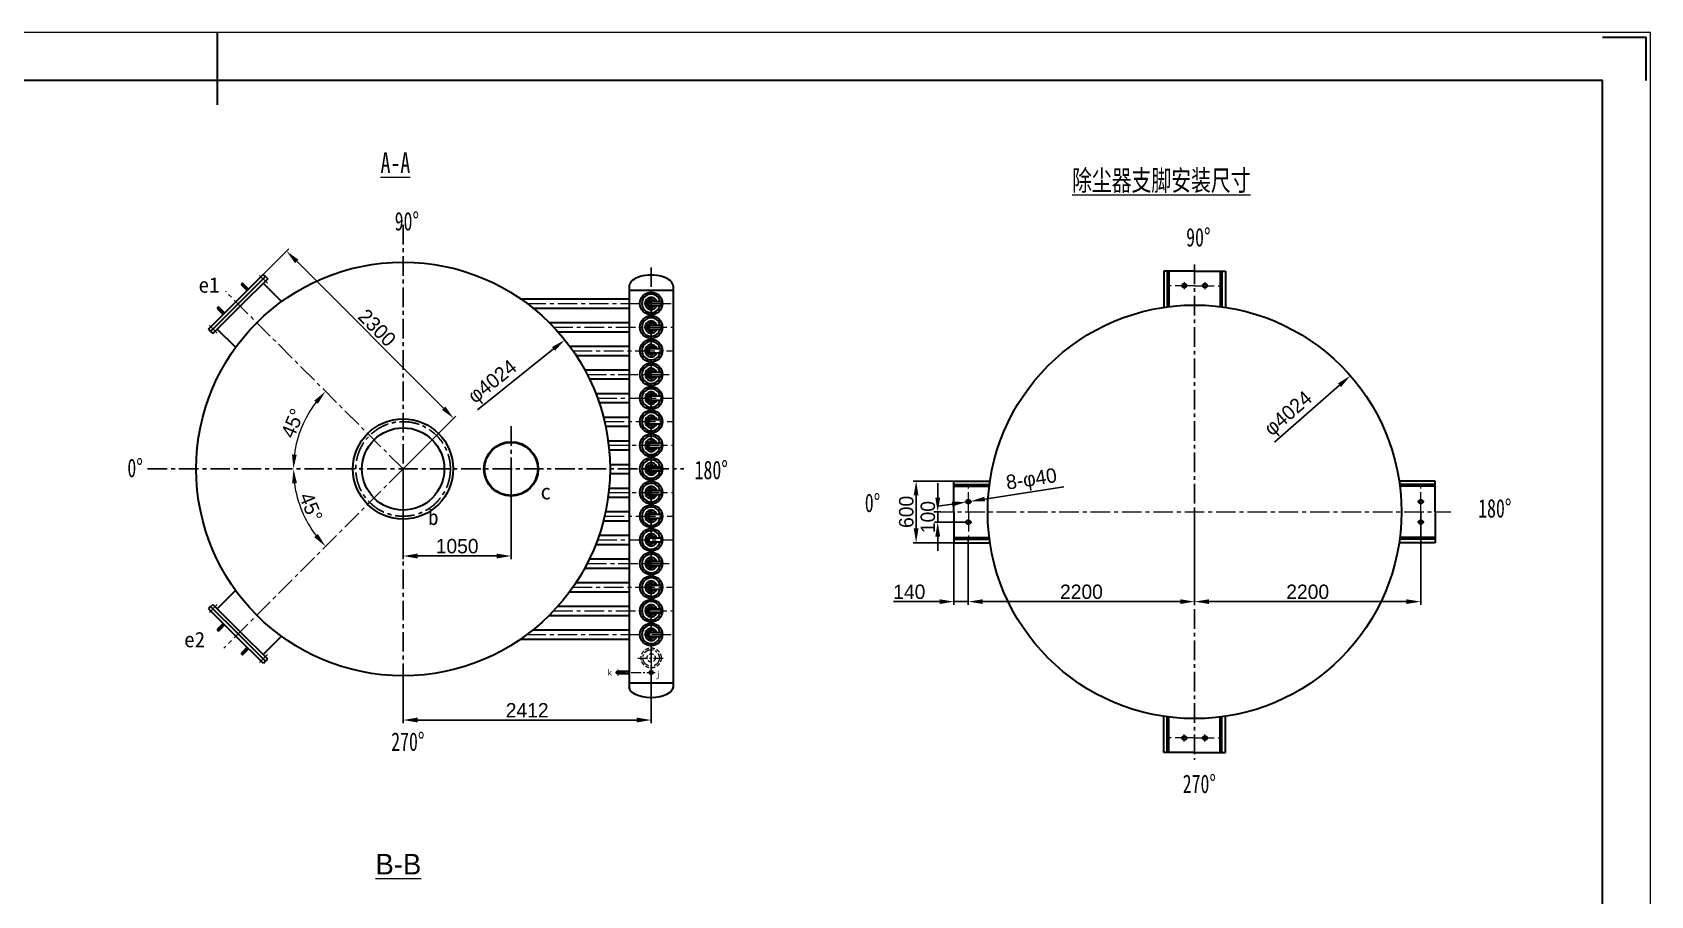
# Model space of a CAD drawing. Header units: millimetres. Extents: x 48549 to 244689, y 99496 to 172785.
# Drawn here: x 228952 to 244689, y 164387 to 172785 of the extents above; entities that cross this region are included whole.
import ezdxf

# ---------------------------------------------------------------- set-up
doc = ezdxf.new("R2010")
doc.units = ezdxf.units.MM
doc.header["$LTSCALE"] = 3
for name, pattern in [('CENTER', [50.8, 31.75, -6.35, 6.35, -6.35]), ('CENTERX2', [101.6, 63.5, -12.7, 12.7, -12.7]), ('DASHED', [19.05, 12.7, -6.35])]:
    doc.linetypes.add(name, pattern=pattern)
for name, color, linetype, lineweight in [('1', 1, 'CENTER', 13), ('center', 1, 'CENTER', 9), ('Layer2', 6, 'Continuous', 9), ('Layer3', 6, 'Continuous', 18), ('Layer4', 4, 'DASHED', 5), ('图层1', 7, 'Continuous', 30), ('图层2', 1, 'CENTERX2', 15), ('图层3', 6, 'Continuous', 9), ('图框_内框线', 5, 'Continuous', 30), ('图框_外框线', 7, 'Continuous', 9), ('图框_角线', 5, 'Continuous', 35)]:
    doc.layers.add(name, color=color, linetype=linetype, lineweight=lineweight)
doc.layers.add('Layer1', color=1, linetype='CENTERX2')
doc.styles.get("Standard").update_dxf_attribs({"font": 'isocp.shx', "width": 0.707, "bigfont": 'hztxt.shx'})
doc.styles.add('仿宋体', font='ttxt1.shx', dxfattribs={"bigfont": 'hzfs.shx'})
doc.dimstyles.new('ISO-25', dxfattribs={"dimtxt": 150, "dimasz": 150, "dimexe": 50, "dimexo": 0, "dimgap": 50, "dimtad": 1, "dimdec": 1, "dimdsep": 46, "dimtxsty": '仿宋体', "dimcen": 2.5, "dimazin": 0, "dimtfac": 1, "dimtdec": 1, "dimtmove": 0, "dimatfit": 3, "dimfxl": 1, "dimarcsym": 0})

# ---------------------------------------------------------------- blocks, each defined once
blk = doc.blocks.new('*D215')
at = {"layer": 'Defpoints', "color": 0, "ltscale": 3}
for p in [(237718, 168120), (237756, 168020), (238021, 168020)]:
    blk.add_point(p, dxfattribs=at)
at = {"layer": '图层3', "color": 0, "lineweight": -2, "ltscale": 3}
for p, q in [((237756, 168260), (237756, 168400)), ((237718, 168120), (237786, 168120)), ((237756, 168120), (237756, 168020)), ((238021, 168020), (237726, 168020)), ((237756, 167880), (237756, 167740))]:
    blk.add_line(p, q, dxfattribs=at)
at = {"layer": '图层3', "color": 0, "ltscale": 3}
for points in [[(237733, 168260), (237780, 168260), (237756, 168120)], [(237733, 167880), (237780, 167880), (237756, 168020)]]:
    blk.add_solid(points, dxfattribs=at)
at = {"layer": '图层3', "color": 0, "ltscale": 3, "insert": (237661, 168070), "char_height": 140, "attachment_point": 5, "rotation": 90, "style": '仿宋体'}
blk.add_mtext('100', dxfattribs=at)
blk = doc.blocks.new('*D156')
at = {"layer": 'Defpoints', "color": 0, "ltscale": 3}
for p in [(240254, 168120), (242454, 168120), (242454, 167247)]:
    blk.add_point(p, dxfattribs=at)
at = {"layer": '图层3', "color": 0, "lineweight": -2, "ltscale": 3}
for p, q in [((240254, 168120), (240254, 167217)), ((242454, 168120), (242454, 167217)), ((240394, 167247), (242314, 167247))]:
    blk.add_line(p, q, dxfattribs=at)
at = {"layer": '图层3', "color": 0, "ltscale": 3}
for points in [[(240394, 167270), (240394, 167224), (240254, 167247)], [(242314, 167270), (242314, 167224), (242454, 167247)]]:
    blk.add_solid(points, dxfattribs=at)
at = {"layer": '图层3', "color": 0, "ltscale": 3, "insert": (241354, 167342), "char_height": 140, "attachment_point": 5, "style": '仿宋体'}
blk.add_mtext('2200', dxfattribs=at)
blk = doc.blocks.new('*D216')
at = {"layer": 'Defpoints', "color": 0, "ltscale": 3}
for p in [(231424, 170657), (230931, 170164), (232558, 168538)]:
    blk.add_point(p, dxfattribs=at)
at = {"layer": '图层3', "color": 0, "lineweight": -2, "ltscale": 3}
for p, q in [((230931, 170164), (231445, 170678)), ((232951, 169129), (231523, 170558)), ((232558, 168538), (233071, 169052))]:
    blk.add_line(p, q, dxfattribs=at)
at = {"layer": '图层3', "color": 0, "ltscale": 3}
for points in [[(231539, 170574), (231506, 170541), (231424, 170657)], [(232968, 169146), (232935, 169113), (233050, 169030)]]:
    blk.add_solid(points, dxfattribs=at)
at = {"layer": '图层3', "color": 0, "ltscale": 3, "insert": (232304, 169911), "char_height": 140, "attachment_point": 5, "rotation": 315, "style": '仿宋体'}
blk.add_mtext('2300', dxfattribs=at)
blk = doc.blocks.new('*D217')
at = {"layer": 'Defpoints', "color": 0, "ltscale": 3}
for p in [(230833, 170263), (231634, 169071), (230073, 168538), (232558, 168538), (235288, 168538)]:
    blk.add_point(p, dxfattribs=at)
at = {"layer": '图层3', "color": 0, "ltscale": 3}
blk.add_arc((232558, 168538), 1067, 142.524, 172.476, dxfattribs=at)
for points in [[(231693, 169202), (231729, 169172), (231803, 169292)], [(231523, 168676), (231477, 168679), (231491, 168538)]]:
    blk.add_solid(points, dxfattribs=at)
at = {"layer": '图层3', "color": 0, "ltscale": 3, "insert": (231484, 168983), "char_height": 140, "attachment_point": 5, "rotation": 67.5, "style": '仿宋体'}
blk.add_mtext('45°', dxfattribs=at)
blk = doc.blocks.new('*D218')
at = {"layer": 'Defpoints', "color": 0, "ltscale": 3}
for p in [(230073, 168538), (232558, 168538), (235288, 168538), (231528, 168262), (230813, 166793)]:
    blk.add_point(p, dxfattribs=at)
at = {"layer": '图层3', "color": 0, "ltscale": 3}
blk.add_arc((232558, 168538), 1066, 187.533, 217.467, dxfattribs=at)
for points in [[(231478, 168397), (231525, 168400), (231492, 168538)], [(231729, 167905), (231694, 167874), (231804, 167784)]]:
    blk.add_solid(points, dxfattribs=at)
at = {"layer": '图层3', "color": 0, "ltscale": 3, "insert": (231661, 168167), "char_height": 140, "attachment_point": 5, "rotation": 292.5, "style": '仿宋体'}
blk.add_mtext('45°', dxfattribs=at)
blk = doc.blocks.new('*D157')
at = {"layer": 'Defpoints', "color": 0, "ltscale": 3}
for p in [(232558, 166524), (234970, 166457), (234970, 166095)]:
    blk.add_point(p, dxfattribs=at)
at = {"layer": '图层3', "color": 0, "lineweight": -2, "ltscale": 3}
for p, q in [((232558, 166524), (232558, 166065)), ((234970, 166457), (234970, 166065)), ((232698, 166095), (234830, 166095))]:
    blk.add_line(p, q, dxfattribs=at)
at = {"layer": '图层3', "color": 0, "ltscale": 3}
for points in [[(232698, 166119), (232698, 166072), (232558, 166095)], [(234830, 166119), (234830, 166072), (234970, 166095)]]:
    blk.add_solid(points, dxfattribs=at)
at = {"layer": '图层3', "color": 0, "ltscale": 3, "insert": (233764, 166190), "char_height": 140, "attachment_point": 5, "style": '仿宋体'}
blk.add_mtext('2412', dxfattribs=at)
blk = doc.blocks.new('*D219')
at = {"layer": 'Defpoints', "color": 0, "ltscale": 3}
for p in [(232558, 168528), (233608, 168538), (233608, 167691)]:
    blk.add_point(p, dxfattribs=at)
at = {"layer": '图层3', "color": 0, "lineweight": -2, "ltscale": 3}
for p, q in [((232558, 168528), (232558, 167661)), ((233608, 168538), (233608, 167661)), ((232698, 167691), (233468, 167691))]:
    blk.add_line(p, q, dxfattribs=at)
at = {"layer": '图层3', "color": 0, "ltscale": 3}
for points in [[(232698, 167714), (232698, 167667), (232558, 167691)], [(233468, 167714), (233468, 167667), (233608, 167691)]]:
    blk.add_solid(points, dxfattribs=at)
at = {"layer": '图层3', "color": 0, "ltscale": 3, "insert": (233083, 167786), "char_height": 140, "attachment_point": 5, "style": '仿宋体'}
blk.add_mtext('1050', dxfattribs=at)
blk = doc.blocks.new('*D158')
at = {"layer": 'Defpoints', "color": 0, "ltscale": 3}
for p in [(238035, 168217), (238074, 168223)]:
    blk.add_point(p, dxfattribs=at)
at = {"layer": '图层3', "color": 0, "lineweight": -2, "ltscale": 3}
for p, q in [((238984, 168363), (238213, 168245)), ((237896, 168196), (237758, 168175)), ((238035, 168217), (238074, 168223))]:
    blk.add_line(p, q, dxfattribs=at)
at = {"layer": '图层3', "color": 0, "ltscale": 3}
for points in [[(238209, 168268), (238216, 168222), (238074, 168223)], [(237893, 168219), (237900, 168173), (238035, 168217)]]:
    blk.add_solid(points, dxfattribs=at)
at = {"layer": '图层3', "color": 0, "ltscale": 3, "insert": (238670, 168422), "char_height": 140, "attachment_point": 5, "rotation": 8.7528, "style": '仿宋体'}
blk.add_mtext('8-φ40', dxfattribs=at)
blk = doc.blocks.new('*D171')
at = {"layer": 'Defpoints', "color": 0, "ltscale": 3}
for p in [(241769, 169445), (238739, 166796)]:
    blk.add_point(p, dxfattribs=at)
at = {"layer": '图层3', "color": 0, "lineweight": -2, "ltscale": 3}
blk.add_line((241030, 168799), (241664, 169352), dxfattribs=at)
at = {"layer": '图层3', "color": 0, "ltscale": 3}
blk.add_solid([(241648, 169370), (241679, 169335), (241769, 169445)], dxfattribs=at)
at = {"layer": '图层3', "color": 0, "ltscale": 3, "insert": (241175, 169066), "char_height": 140, "attachment_point": 5, "rotation": 41.1553, "style": '仿宋体'}
blk.add_mtext('φ4024', dxfattribs=at)
blk = doc.blocks.new('*D172')
at = {"layer": 'Defpoints', "color": 0, "ltscale": 3}
for p in [(238054, 167820), (240254, 167820), (240254, 167247)]:
    blk.add_point(p, dxfattribs=at)
at = {"layer": '图层3', "color": 0, "lineweight": -2, "ltscale": 3}
for p, q in [((238054, 167820), (238054, 167217)), ((240254, 167820), (240254, 167217)), ((238194, 167247), (240114, 167247))]:
    blk.add_line(p, q, dxfattribs=at)
at = {"layer": '图层3', "color": 0, "ltscale": 3}
for points in [[(238194, 167270), (238194, 167224), (238054, 167247)], [(240114, 167270), (240114, 167224), (240254, 167247)]]:
    blk.add_solid(points, dxfattribs=at)
at = {"layer": '图层3', "color": 0, "ltscale": 3, "insert": (239154, 167342), "char_height": 140, "attachment_point": 5, "style": '仿宋体'}
blk.add_mtext('2200', dxfattribs=at)
blk = doc.blocks.new('*D173')
at = {"layer": 'Defpoints', "color": 0, "ltscale": 3}
for p in [(237914, 167870), (238054, 167854), (237914, 167247)]:
    blk.add_point(p, dxfattribs=at)
at = {"layer": '图层3', "color": 0, "lineweight": -2, "ltscale": 3}
for p, q in [((237914, 167870), (237914, 167217)), ((238054, 167854), (238054, 167217)), ((237774, 167247), (237325, 167247)), ((238054, 167247), (237914, 167247)), ((238194, 167247), (238334, 167247))]:
    blk.add_line(p, q, dxfattribs=at)
at = {"layer": '图层3', "color": 0, "ltscale": 3}
for points in [[(237774, 167270), (237774, 167224), (237914, 167247)], [(238194, 167270), (238194, 167224), (238054, 167247)]]:
    blk.add_solid(points, dxfattribs=at)
at = {"layer": '图层3', "color": 0, "ltscale": 3, "insert": (237480, 167342), "char_height": 140, "attachment_point": 5, "style": '仿宋体'}
blk.add_mtext('140', dxfattribs=at)
blk = doc.blocks.new('*D174')
at = {"layer": 'Defpoints', "color": 0, "ltscale": 3}
for p in [(237546, 168420), (237914, 168420), (237911, 167820)]:
    blk.add_point(p, dxfattribs=at)
at = {"layer": '图层3', "color": 0, "lineweight": -2, "ltscale": 3}
for p, q in [((237914, 168420), (237516, 168420)), ((237546, 167960), (237546, 168280)), ((237911, 167820), (237516, 167820))]:
    blk.add_line(p, q, dxfattribs=at)
at = {"layer": '图层3', "color": 0, "ltscale": 3}
for points in [[(237523, 168280), (237570, 168280), (237546, 168420)], [(237523, 167960), (237570, 167960), (237546, 167820)]]:
    blk.add_solid(points, dxfattribs=at)
at = {"layer": '图层3', "color": 0, "ltscale": 3, "insert": (237451, 168120), "char_height": 140, "attachment_point": 5, "rotation": 90, "style": '仿宋体'}
blk.add_mtext('600', dxfattribs=at)
blk = doc.blocks.new('*D176')
at = {"layer": 'Defpoints', "color": 0, "ltscale": 3}
for p in [(234130, 169793), (230985, 167283)]:
    blk.add_point(p, dxfattribs=at)
at = {"layer": '图层3', "color": 0, "lineweight": -2, "ltscale": 3}
blk.add_line((233280, 169114), (234021, 169706), dxfattribs=at)
at = {"layer": '图层3', "color": 0, "ltscale": 3}
blk.add_solid([(234006, 169724), (234035, 169688), (234130, 169793)], dxfattribs=at)
at = {"layer": '图层3', "color": 0, "ltscale": 3, "insert": (233436, 169375), "char_height": 140, "attachment_point": 5, "rotation": 38.5973, "style": '仿宋体'}
blk.add_mtext('φ4024', dxfattribs=at)

msp = doc.modelspace()

# ---------------------------------------------------------------- linework, layer by layer
at = {"layer": '1'}
for p, q in [((234969.642, 166704.454), (234969.655, 166491.315)), ((234644.189, 166582.968), (234644.189, 166528.69))]:
    msp.add_line(p, q, dxfattribs=at)
at = {"layer": 'center'}
for p, q in [((234840.028, 166697.967), (235102.865, 166697.967)), ((234623.845, 166557.179), (235007.934, 166557.179))]:
    msp.add_line(p, q, dxfattribs=at)
msp.add_circle((234969.578, 166699.397), 80, dxfattribs=at)
at = {"layer": 'Layer1'}
for p, q in [((232557.648, 170913.396), (232557.648, 166142.537)), ((234969.648, 170498.695), (234969.648, 166281.782)), ((240254.293, 170526.231), (240254.293, 165707.636)), ((231047.934, 170280.102), (230987.589, 170340.447)), ((231047.934, 170280.102), (230994.901, 170333.135)), ((231162.221, 170420.558), (231237.838, 170344.941)), ((232557.648, 168537.967), (230832.739, 170262.876)), ((230815.513, 170047.681), (230755.168, 170108.026)), ((230815.513, 170047.681), (230762.48, 170100.714)), ((230675.057, 169933.394), (230750.674, 169857.777)), ((233607.648, 168953.129), (233607.648, 168039.507)), ((230073.488, 168537.967), (235287.735, 168537.967)), ((232557.648, 168537.967), (230813.077, 166793.395)), ((230674.561, 167141.988), (230750.015, 167217.767)), ((230815.262, 167028.003), (230755.047, 166967.529)), ((230815.262, 167028.003), (230762.343, 166974.856)), ((231048.182, 166796.082), (230987.968, 166735.608)), ((231048.182, 166796.082), (230995.264, 166742.935)), ((231162.771, 166655.872), (231238.226, 166731.652))]:
    msp.add_line(p, q, dxfattribs=at)
msp.add_circle((232557.648, 168537.967), 460, dxfattribs=at)
at = {"layer": 'Layer2'}
msp.add_line((230684.964, 167199.238), (230706.131, 167220.497), dxfattribs=at)
at = {"layer": 'Layer3'}
msp.add_arc((234969.616, 166557.179), 15.5, 270, 180, dxfattribs=at)
at = {"layer": 'Layer4'}
for radius in [97.5, 40]:
    msp.add_circle((234969.578, 166699.397), radius, dxfattribs=at)
at = {"layer": '图层1'}
for p, q in [((231198.235, 170431.245), (230931.303, 170164.312)), ((231219.449, 170410.032), (231198.235, 170431.245)), ((239954.293, 170460.487), (239954.293, 170109.996)), ((240254.293, 170460.487), (239954.293, 170460.487)), ((239988.293, 170460.487), (239988.293, 170114.826)), ((240004.293, 170460.487), (240004.293, 170116.895)), ((240254.293, 170460.487), (240554.293, 170460.487)), ((240504.293, 170460.487), (240504.293, 170116.895)), ((240520.293, 170460.487), (240520.293, 170114.826)), ((240554.293, 170460.487), (240554.293, 170109.996)), ((231219.449, 170410.032), (230952.516, 170143.099)), ((231219.449, 170410.032), (230952.516, 170143.099)), ((231240.662, 170388.819), (230973.729, 170121.886)), ((230987.83, 170326.064), (231040.442, 170273.452)), ((231001.972, 170340.206), (231054.584, 170287.594)), ((231375.232, 170165.86), (231196.468, 170344.625)), ((231219.449, 170410.032), (231240.662, 170388.819)), ((234756.648, 170317.771), (234756.648, 166417.438)), ((234756.648, 170277.771), (235182.648, 170277.771)), ((235182.648, 170317.771), (235182.648, 166417.437)), ((230664.37, 169897.38), (230931.303, 170164.312)), ((230952.516, 170143.099), (230685.583, 169876.166)), ((230952.516, 170143.099), (230685.583, 169876.166)), ((230706.796, 169854.953), (230973.729, 170121.886)), ((233693.316, 170192.467), (234756.648, 170192.467)), ((234949.482, 170167.967), (234949.482, 170147.967)), ((234949.482, 170167.967), (235069.482, 170167.967)), ((234949.482, 170127.967), (234949.482, 170147.967)), ((234949.482, 170127.967), (235069.482, 170127.967)), ((235069.482, 170167.967), (235069.482, 170147.967)), ((235069.482, 170127.967), (235069.482, 170147.967)), ((240004.293, 170200.487), (239988.293, 170200.487)), ((240504.293, 170200.487), (240520.293, 170200.487)), ((230755.409, 170093.643), (230808.021, 170041.031)), ((230769.551, 170107.785), (230822.163, 170055.173)), ((233814.321, 170103.467), (234756.648, 170103.467)), ((233973.5, 169962.467), (234756.648, 169962.467)), ((230685.583, 169876.166), (230664.37, 169897.38)), ((230685.583, 169876.166), (230706.796, 169854.953)), ((230929.755, 169720.383), (230750.99, 169899.147)), ((234058.419, 169873.467), (234756.648, 169873.467)), ((234949.482, 169938.162), (234949.482, 169918.162)), ((234949.482, 169938.162), (235069.482, 169938.162)), ((234949.482, 169898.162), (234949.482, 169918.162)), ((234949.482, 169898.162), (235069.482, 169898.162)), ((235069.482, 169938.162), (235069.482, 169918.162)), ((235069.482, 169898.162), (235069.482, 169918.162)), ((234173.941, 169732.221), (234756.648, 169732.221)), ((234236.505, 169643.221), (234756.648, 169643.221)), ((234949.482, 169708.162), (234949.482, 169688.162)), ((234949.482, 169708.162), (235069.482, 169708.162)), ((234949.482, 169668.162), (234949.482, 169688.162)), ((234949.482, 169668.162), (235069.482, 169668.162)), ((235069.482, 169708.162), (235069.482, 169688.162)), ((235069.482, 169668.162), (235069.482, 169688.162)), ((234321.715, 169502.467), (234756.648, 169502.467)), ((234367.842, 169413.467), (234756.648, 169413.467)), ((234949.648, 169477.967), (234949.648, 169457.967)), ((234949.648, 169477.967), (235069.648, 169477.967)), ((234949.648, 169437.967), (234949.648, 169457.967)), ((234949.648, 169437.967), (235069.648, 169437.967)), ((235069.648, 169477.967), (235069.648, 169457.967)), ((235069.648, 169437.967), (235069.648, 169457.967)), ((234429.893, 169272.467), (234756.648, 169272.467)), ((234462.617, 169183.467), (234756.648, 169183.467)), ((234949.648, 169247.967), (234949.648, 169227.967)), ((234949.648, 169247.967), (235069.648, 169247.967)), ((234949.648, 169207.967), (234949.648, 169227.967)), ((234949.648, 169207.967), (235069.648, 169207.967)), ((235069.648, 169247.967), (235069.648, 169227.967)), ((235069.648, 169207.967), (235069.648, 169227.967)), ((234504.972, 169042.467), (234756.648, 169042.467)), ((234949.648, 169017.967), (234949.648, 168997.967)), ((234949.648, 169017.967), (235069.648, 169017.967)), ((235069.648, 169017.967), (235069.648, 168997.967)), ((234526.012, 168953.467), (234756.648, 168953.467)), ((234949.648, 168977.967), (234949.648, 168997.967)), ((234949.648, 168977.967), (235069.648, 168977.967)), ((235069.648, 168977.967), (235069.648, 168997.967)), ((234550.721, 168812.467), (234756.648, 168812.467)), ((234561.027, 168723.467), (234756.648, 168723.467)), ((234949.648, 168787.967), (234949.648, 168767.967)), ((234949.648, 168787.967), (235069.648, 168787.967)), ((234949.648, 168747.967), (234949.648, 168767.967)), ((234949.648, 168747.967), (235069.648, 168747.967)), ((235069.648, 168787.967), (235069.648, 168767.967)), ((235069.648, 168747.967), (235069.648, 168767.967)), ((234569.153, 168582.467), (234756.648, 168582.467)), ((234949.648, 168557.967), (234949.648, 168537.967)), ((234949.648, 168557.967), (235069.648, 168557.967)), ((235069.648, 168557.967), (235069.648, 168537.967)), ((234569.153, 168493.467), (234756.648, 168493.467)), ((234949.648, 168517.967), (234949.648, 168537.967)), ((234949.648, 168517.967), (235069.648, 168517.967)), ((235069.648, 168517.967), (235069.648, 168537.967)), ((237914.293, 168120.487), (237914.293, 168420.487)), ((237914.293, 168420.487), (238264.784, 168420.487)), ((237914.293, 168386.487), (238259.954, 168386.487)), ((238174.293, 168370.487), (238174.293, 168386.487)), ((242594.293, 168420.487), (242243.801, 168420.487)), ((242594.293, 168386.487), (242248.632, 168386.487)), ((242334.293, 168370.487), (242334.293, 168386.487)), ((242594.293, 168120.487), (242594.293, 168420.487)), ((234550.721, 168263.467), (234756.648, 168263.467)), ((234561.027, 168352.467), (234756.648, 168352.467)), ((234949.648, 168327.967), (234949.648, 168307.967)), ((234949.648, 168327.967), (235069.648, 168327.967)), ((234949.648, 168287.967), (234949.648, 168307.967)), ((234949.648, 168287.967), (235069.648, 168287.967)), ((235069.648, 168327.967), (235069.648, 168307.967)), ((235069.648, 168287.967), (235069.648, 168307.967)), ((237914.293, 168370.487), (238257.885, 168370.487)), ((242594.293, 168370.487), (242250.701, 168370.487)), ((234526.012, 168122.467), (234756.648, 168122.467)), ((234949.648, 168097.967), (234949.648, 168077.967)), ((234949.648, 168097.967), (235069.648, 168097.967)), ((234949.648, 168057.967), (234949.648, 168077.967)), ((235069.648, 168097.967), (235069.648, 168077.967)), ((235069.648, 168057.967), (235069.648, 168077.967)), ((237914.293, 168120.487), (237914.293, 167820.487)), ((242594.293, 168120.487), (242594.293, 167820.487)), ((234504.972, 168033.467), (234756.648, 168033.467)), ((234949.648, 168057.967), (235069.648, 168057.967)), ((234429.893, 167803.467), (234756.648, 167803.467)), ((234462.617, 167892.467), (234756.648, 167892.467)), ((234949.648, 167867.967), (234949.648, 167847.967)), ((234949.648, 167867.967), (235069.648, 167867.967)), ((234949.648, 167827.967), (234949.648, 167847.967)), ((234949.648, 167827.967), (235069.648, 167827.967)), ((235069.648, 167867.967), (235069.648, 167847.967)), ((235069.648, 167827.967), (235069.648, 167847.967)), ((237914.293, 167870.487), (238257.885, 167870.487)), ((237914.293, 167854.487), (238259.954, 167854.487)), ((237914.293, 167820.487), (238264.784, 167820.487)), ((238174.293, 167870.487), (238174.293, 167854.487)), ((242594.293, 167820.487), (242243.801, 167820.487)), ((242594.293, 167854.487), (242248.632, 167854.487)), ((242594.293, 167870.487), (242250.701, 167870.487)), ((242334.293, 167870.487), (242334.293, 167854.487)), ((234367.842, 167662.467), (234756.648, 167662.467)), ((234949.648, 167637.967), (234949.648, 167617.967)), ((234949.648, 167637.967), (235069.648, 167637.967)), ((234949.648, 167597.967), (234949.648, 167617.967)), ((234949.648, 167597.967), (235069.648, 167597.967)), ((235069.648, 167637.967), (235069.648, 167617.967)), ((235069.648, 167597.967), (235069.648, 167617.967)), ((234321.715, 167573.467), (234756.648, 167573.467)), ((230929.354, 167356.103), (230750.421, 167176.398)), ((234173.941, 167343.713), (234756.648, 167343.713)), ((234236.505, 167432.713), (234756.648, 167432.713)), ((234949.648, 167407.967), (234949.648, 167387.967)), ((234949.648, 167407.967), (235069.648, 167407.967)), ((234949.648, 167367.967), (234949.648, 167387.967)), ((234949.648, 167367.967), (235069.648, 167367.967)), ((235069.648, 167407.967), (235069.648, 167387.967)), ((235069.648, 167367.967), (235069.648, 167387.967)), ((230684.964, 167199.238), (230663.796, 167177.979)), ((230663.796, 167177.979), (230931.303, 166911.621)), ((230684.964, 167199.238), (230952.47, 166932.88)), ((230684.964, 167199.238), (230952.47, 166932.88)), ((230706.131, 167220.497), (230973.638, 166954.139)), ((234058.419, 167202.467), (234756.648, 167202.467)), ((234949.648, 167177.967), (234949.648, 167157.967)), ((234949.648, 167177.967), (235069.648, 167177.967)), ((234949.648, 167137.967), (234949.648, 167157.967)), ((234949.648, 167137.967), (235069.648, 167137.967)), ((235069.648, 167177.967), (235069.648, 167157.967)), ((235069.648, 167137.967), (235069.648, 167157.967)), ((230755.257, 166981.912), (230807.756, 167034.637)), ((230769.43, 166967.8), (230821.929, 167020.526)), ((233814.321, 166972.467), (234756.648, 166972.467)), ((233973.5, 167113.467), (234756.648, 167113.467)), ((231198.809, 166645.263), (230931.303, 166911.621)), ((230952.47, 166932.88), (231219.976, 166666.522)), ((230952.47, 166932.88), (231219.976, 166666.522)), ((231241.144, 166687.78), (230973.638, 166954.139)), ((231374.682, 166910.473), (231196.855, 166731.88)), ((233693.316, 166883.467), (234756.648, 166883.467)), ((234949.648, 166947.967), (234949.648, 166927.967)), ((234949.648, 166947.967), (235069.648, 166947.967)), ((234949.648, 166907.967), (234949.648, 166927.967)), ((234949.648, 166907.967), (235069.648, 166907.967)), ((235069.648, 166947.967), (235069.648, 166927.967)), ((235069.648, 166907.967), (235069.648, 166927.967)), ((230988.177, 166749.991), (231040.676, 166802.717)), ((231002.35, 166735.88), (231054.849, 166788.605)), ((231219.976, 166666.522), (231198.809, 166645.263)), ((231219.976, 166666.522), (231241.144, 166687.78)), ((234644.189, 166570.938), (234756.648, 166570.938)), ((234756.648, 166543.938), (234644.189, 166543.938)), ((234674.189, 166570.938), (234674.189, 166543.938)), ((234756.648, 166457.438), (235182.648, 166457.438)), ((239954.293, 165780.487), (239954.293, 166130.979)), ((239988.293, 165780.487), (239988.293, 166126.148)), ((240004.293, 166040.488), (239988.293, 166040.488)), ((240004.293, 165780.487), (240004.293, 166124.08)), ((240504.293, 165780.487), (240504.293, 166124.08)), ((240504.293, 166040.488), (240520.293, 166040.488)), ((240520.293, 165780.487), (240520.293, 166126.148)), ((240554.293, 165780.487), (240554.293, 166130.979)), ((240254.293, 165780.487), (239954.293, 165780.487)), ((240254.293, 165780.487), (240554.293, 165780.487))]:
    msp.add_line(p, q, dxfattribs=at)
for centre, radius in [((232557.648, 168537.967), 2012), ((240154.293, 170320.487), 20), ((240354.293, 170320.487), 20), ((234969.482, 170147.967), 110), ((234969.482, 170147.967), 110), ((240254.293, 168120.487), 2012), ((234969.482, 169918.162), 110), ((234969.482, 169918.162), 110), ((234969.482, 169688.162), 110), ((234969.482, 169688.162), 110), ((234969.648, 169457.967), 110), ((234969.648, 169457.967), 110), ((234969.648, 169227.967), 110), ((234969.648, 169227.967), 110), ((232557.648, 168537.967), 487.5), ((234969.648, 168997.967), 110), ((234969.648, 168997.967), 110), ((232557.648, 168537.967), 400), ((234969.648, 168767.967), 110), ((234969.648, 168767.967), 110), ((233607.648, 168537.967), 264.5), ((233607.648, 168537.967), 258.5), ((234969.648, 168537.967), 110), ((234969.648, 168537.967), 110), ((234969.648, 168307.967), 110), ((234969.648, 168307.967), 110), ((238054.293, 168220.487), 20), ((242454.293, 168220.487), 20), ((234969.648, 168077.967), 110), ((234969.648, 168077.967), 110), ((234969.648, 167847.967), 110), ((234969.648, 167847.967), 110), ((238054.293, 168020.487), 20), ((242454.293, 168020.487), 20), ((234969.648, 167617.967), 110), ((234969.648, 167617.967), 110), ((234969.648, 167387.967), 110), ((234969.648, 167387.967), 110), ((234969.648, 167157.967), 110), ((234969.648, 167157.967), 110), ((234969.648, 166927.967), 110), ((234969.648, 166927.967), 110), ((234644.189, 166557.438), 13.5), ((234644.189, 166557.438), 9), ((234969.616, 166557.179), 17), ((234969.616, 166557.179), 12.5), ((240154.293, 165920.487), 20), ((240354.293, 165920.487), 20)]:
    msp.add_circle(centre, radius, dxfattribs=at)
for centre, radius, start, end in [((230994.901, 170333.135), 10, 45, 225), ((234969.482, 170147.967), 89.708, 12.8820674, 347.1179326), ((234969.482, 170147.967), 59.724, 19.5647271, 340.4352729), ((234969.482, 170147.967), 39.594, 30.3401686, 329.6598314), ((230762.48, 170100.714), 10, 45, 225), ((234969.482, 169918.162), 89.708, 12.8820674, 347.1179326), ((234969.482, 169918.162), 59.724, 19.5647271, 340.4352729), ((234969.482, 169918.162), 39.594, 30.3401686, 329.6598314), ((234969.482, 169688.162), 89.708, 12.8820674, 347.1179326), ((234969.482, 169688.162), 59.724, 19.5647271, 340.4352729), ((234969.482, 169688.162), 39.594, 30.3401686, 329.6598314), ((234969.648, 169457.967), 89.708, 12.8820674, 347.1179326), ((234969.648, 169457.967), 59.724, 19.5647271, 340.4352729), ((234969.648, 169457.967), 39.594, 30.3401686, 329.6598314), ((234969.648, 169227.967), 89.708, 12.8820674, 347.1179326), ((234969.648, 169227.967), 59.724, 19.5647271, 340.4352729), ((234969.648, 169227.967), 39.594, 30.3401686, 329.6598314), ((234969.648, 168997.967), 89.708, 12.8820674, 347.1179326), ((234969.648, 168997.967), 59.724, 19.5647271, 340.4352729), ((234969.648, 168997.967), 39.594, 30.3401686, 329.6598314), ((234969.648, 168767.967), 89.708, 12.8820674, 347.1179326), ((234969.648, 168767.967), 59.724, 19.5647271, 340.4352729), ((234969.648, 168767.967), 39.594, 30.3401686, 329.6598314), ((234969.648, 168537.967), 89.708, 12.8820674, 347.1179326), ((234969.648, 168537.967), 59.724, 19.5647271, 340.4352729), ((234969.648, 168537.967), 39.594, 30.3401686, 329.6598314), ((234969.648, 168307.967), 89.708, 12.8820674, 347.1179326), ((234969.648, 168307.967), 59.724, 19.5647271, 340.4352729), ((234969.648, 168307.967), 39.594, 30.3401686, 329.6598314), ((234969.648, 168077.967), 89.708, 12.8820674, 347.1179326), ((234969.648, 168077.967), 59.724, 19.5647271, 340.4352729), ((234969.648, 168077.967), 39.594, 30.3401686, 329.6598314), ((234969.648, 167847.967), 89.708, 12.8820674, 347.1179326), ((234969.648, 167847.967), 59.724, 19.5647271, 340.4352729), ((234969.648, 167847.967), 39.594, 30.3401686, 329.6598314), ((234969.648, 167617.967), 89.708, 12.8820674, 347.1179326), ((234969.648, 167617.967), 59.724, 19.5647271, 340.4352729), ((234969.648, 167617.967), 39.594, 30.3401686, 329.6598314), ((234969.648, 167387.967), 89.708, 12.8820674, 347.1179326), ((234969.648, 167387.967), 59.724, 19.5647271, 340.4352729), ((234969.648, 167387.967), 39.594, 30.3401686, 329.6598314), ((234969.648, 167157.967), 89.708, 12.8820674, 347.1179326), ((234969.648, 167157.967), 59.724, 19.5647271, 340.4352729), ((234969.648, 167157.967), 39.594, 30.3401686, 329.6598314), ((230762.343, 166974.856), 10, 135.1232057, 315.1232057), ((234969.648, 166927.967), 89.708, 12.8820674, 347.1179326), ((234969.648, 166927.967), 59.724, 19.5647271, 340.4352729), ((234969.648, 166927.967), 39.594, 30.3401686, 329.6598314), ((230995.264, 166742.935), 10, 135.1232057, 315.1232057)]:
    msp.add_arc(centre, radius, start, end, dxfattribs=at)
msp.add_ellipse((234969.648, 170317.771), major_axis=(213, 0), ratio=0.497652582, start_param=0, end_param=3.141592654, dxfattribs=at)
at = {"layer": '图层1', "extrusion": (0, 0, -1)}
msp.add_ellipse((234969.648, 166417.438), major_axis=(-213, 0), ratio=0.497652582, start_param=3.141592654, end_param=6.283185307, dxfattribs=at)
at = {"layer": '图层2'}
for p, q in [((240254.293, 170320.487), (239954.293, 170320.487)), ((240154.293, 170354.163), (240154.293, 170287.301)), ((240254.293, 170320.487), (240554.293, 170320.487)), ((240354.293, 170354.163), (240354.293, 170287.301)), ((233756.198, 170147.967), (235182.648, 170147.967)), ((234017.267, 169917.967), (235182.648, 169917.967)), ((234205.955, 169687.967), (235182.648, 169687.967)), ((234345.486, 169457.967), (235182.648, 169457.967)), ((234446.854, 169227.967), (235182.648, 169227.967)), ((234516.029, 168997.967), (235182.648, 168997.967)), ((234556.379, 168767.967), (235182.648, 168767.967)), ((238054.293, 168120.487), (238054.293, 168420.487)), ((242454.293, 168120.487), (242454.293, 168420.487)), ((234556.379, 168307.967), (235182.648, 168307.967)), ((234516.029, 168077.967), (235182.648, 168077.967)), ((237719.645, 168120.487), (242746.25, 168120.487)), ((238020.617, 168220.487), (238087.479, 168220.487)), ((238054.293, 168120.487), (238054.293, 167820.487)), ((242487.969, 168220.487), (242421.106, 168220.487)), ((242454.293, 168120.487), (242454.293, 167820.487)), ((238020.617, 168020.487), (238087.479, 168020.487)), ((242487.969, 168020.487), (242421.106, 168020.487)), ((234446.854, 167847.967), (235182.648, 167847.967)), ((234345.486, 167617.967), (235182.648, 167617.967)), ((234205.955, 167387.967), (235182.648, 167387.967)), ((234017.267, 167157.967), (235182.648, 167157.967)), ((233756.198, 166927.967), (235182.648, 166927.967)), ((240254.293, 165920.487), (239954.293, 165920.487)), ((240154.293, 165886.812), (240154.293, 165953.674)), ((240254.293, 165920.487), (240554.293, 165920.487)), ((240354.293, 165886.812), (240354.293, 165953.674))]:
    msp.add_line(p, q, dxfattribs=at)
at = {"layer": '图层3'}
msp.add_arc((234644.189, 166557.438), 10.5, 270, 180, dxfattribs=at)
at = {"layer": '图框_内框线'}
msp.add_lwpolyline([(230750.735, 172785.455), (230750.735, 172081.505)], dxfattribs=at)
msp.add_lwpolyline([(217985.775, 153544.155), (244219.645, 153544.155), (244219.645, 172316.155), (217985.775, 172316.155)], close=True, dxfattribs=at)
at = {"layer": '图框_外框线'}
msp.add_lwpolyline([(216812.525, 153074.855), (244688.945, 153074.855), (244688.945, 172785.455), (216812.525, 172785.455)], close=True, dxfattribs=at)
at = {"layer": '图框_角线', "flags": 128}
msp.add_lwpolyline([(244219.645, 172738.525), (244642.015, 172738.525), (244642.015, 172316.155)], dxfattribs=at)

# ---------------------------------------------------------------- texts
at = {"layer": 'Layer3', "style": '仿宋体'}
msp.add_text('k', height=62, dxfattribs=at).set_placement((234546.741, 166525.552))
at = {"layer": 'Layer3', "char_height": 200, "attachment_point": 1}
for s, insert in [('{\\f仿宋_GB2312|b0|i0|c134|p49;\\LA-A}', (232338.447, 171617.42)), ('{\\f仿宋_GB2312|b0|i0|c134|p49;\\L除尘器支脚安装尺寸}', (239062.588, 171445.301))]:
    msp.add_mtext(s, dxfattribs=dict(at, insert=insert))
at = {"layer": 'Layer3', "char_height": 180, "width": 1925.63, "attachment_point": 1}
for s, insert in [('{\\f仿宋_GB2312|b0|i0|c134|p49;90%%d}', (232475.454, 171037.614)), ('{\\f仿宋_GB2312|b0|i0|c134|p49;0%%d}', (229876.196, 168638.009)), ('{\\f仿宋_GB2312|b0|i0|c134|p49;180%%d}', (235392.045, 168618.311)), ('{\\f仿宋_GB2312|b0|i0|c134|p49;0%%d}', (237047.079, 168297.996)), ('{\\f仿宋_GB2312|b0|i0|c134|p49;270%%d}', (232441.659, 165975.206)), ('{\\f仿宋_GB2312|b0|i0|c134|p49;270%%d}', (240138.304, 165564.798))]:
    msp.add_mtext(s, dxfattribs=dict(at, insert=insert))
at = {"layer": 'Layer3', "attachment_point": 1, "style": '仿宋体'}
for s, insert, char_height, width in [('{\\f仿宋_GB2312|b0|i0|c134|p49;e1}', (230568.474, 170402.727), 150, 1925.63), ('{\\f仿宋_GB2312|b0|i0|c134|p49;c}', (233893.37, 168392.154), 150, 1925.63), ('{\\f仿宋_GB2312|b0|i0|c134|p49;b}', (232800.681, 168142.781), 150, 1925.63), ('{\\f仿宋_GB2312|b0|i0|c134|p49;e2}', (230428.382, 166953.036), 150, 1925.63), ('{\\f仿宋_GB2312|b0|i0|c134|p49; j}', (234974.123, 166572), 62, 805.89393)]:
    msp.add_mtext(s, dxfattribs=dict(at, insert=insert, char_height=char_height, width=width))
at = {"layer": 'Layer3', "insert": (232288.637, 164792.861), "char_height": 200, "attachment_point": 1, "style": '仿宋体'}
msp.add_mtext('{\\LB-B}', dxfattribs=at)
at = {"layer": '图层3', "char_height": 180, "width": 1925.63, "attachment_point": 1}
for s, insert in [('{\\f仿宋_GB2312|b0|i0|c134|p49;90%%d}', (240172.099, 170882.029)), ('{\\f仿宋_GB2312|b0|i0|c134|p49;180%%d}', (243011.564, 168244.86))]:
    msp.add_mtext(s, dxfattribs=dict(at, insert=insert))

# ---------------------------------------------------------------- dimensions: what is measured, and where the dimension line sits
at = {"layer": '图层3'}
for base, p1, p2, angle, picture, middle, dimtype in [((231423.672, 170656.681), (232557.648, 168537.967), (230931.303, 170164.312), 135, '*D216', (232236.844, 169843.509), 161), ((237756.339, 168020.487), (237718.379, 168120.487), (238020.617, 168020.487), 90, '*D215', (237756.339, 168070.487), 160)]:
    dim = msp.add_linear_dim(base=base, p1=p1, p2=p2, angle=angle, dimstyle='ISO-25', override={"dimtxt": 140, "dimasz": 140, "dimexe": 30, "dimgap": 25}, dxfattribs=at)
    dim.commit()
    dim.dimension.update_dxf_attribs({"geometry": picture, "text_midpoint": middle, "dimtype": dimtype})
for base, line1, line2, picture, middle in [((231633.707, 169071.405), ((232557.648, 168537.967), (230832.739, 170262.876)), ((230073.488, 168537.967), (235287.735, 168537.967)), '*D217', (231484.215, 168982.597)), ((231528.354, 168262.168), ((230073.488, 168537.967), (235287.735, 168537.967)), ((232557.648, 168537.967), (230813.077, 166793.395)), '*D218', (231660.927, 168166.533))]:
    dim = msp.add_angular_dim_2l(base=base, line1=line1, line2=line2, dimstyle='ISO-25', override={"dimtxt": 140, "dimasz": 140, "dimexe": 30, "dimgap": 25, "dimdec": 2, "dimazin": 2}, dxfattribs=at)
    dim.commit()
    dim.dimension.update_dxf_attribs({"geometry": picture, "text_midpoint": middle})
for p1, p2, text, picture, middle in [((230985.169, 167282.796), (234130.127, 169793.138), 'φ4024', '*D176', (233502.282, 169291.984)), ((238739.401, 166796.385), (241769.185, 169444.589), 'φ4024', '*D171', (241244.95, 168986.379)), ((238034.759, 168217.199), (238074.293, 168223.286), '8-φ40', '*D158', (238685.78, 168317.434))]:
    dim = msp.add_diameter_dim_2p(p1=p1, p2=p2, text=text, dimstyle='ISO-25', override={"dimtxt": 140, "dimasz": 140, "dimexe": 30, "dimgap": 25}, dxfattribs=at)
    dim.commit()
    dim.dimension.update_dxf_attribs({"geometry": picture, "text_midpoint": middle, "dimtype": 163})
for base, p1, p2, picture, middle in [((233607.648, 167690.536), (232557.648, 168527.966), (233607.648, 168537.967), '*D219', (233082.648, 167785.536)), ((237914.293, 167247.121), (238054.293, 167854.487), (237914.293, 167870.487), '*D173', (237479.509, 167342.121)), ((240254.293, 167247.121), (238054.293, 167820.487), (240254.293, 167820.487), '*D172', (239154.293, 167342.121)), ((234969.648, 166095.171), (232557.648, 166523.967), (234969.648, 166457.438), '*D157', (233763.648, 166190.171))]:
    dim = msp.add_linear_dim(base=base, p1=p1, p2=p2, dimstyle='ISO-25', override={"dimtxt": 140, "dimasz": 140, "dimexe": 30, "dimgap": 25}, dxfattribs=at)
    dim.commit()
    dim.dimension.update_dxf_attribs({"geometry": picture, "text_midpoint": middle})
dim = msp.add_linear_dim(base=(237546.358, 168420.487), p1=(237910.515, 167820.487), p2=(237914.293, 168420.487), angle=90, dimstyle='ISO-25', override={"dimtxt": 140, "dimasz": 140, "dimexe": 30, "dimgap": 25}, dxfattribs=at)
dim.commit()
dim.dimension.update_dxf_attribs({"geometry": '*D174', "text_midpoint": (237451.358, 168120.487)})
dim = msp.add_linear_dim(base=(242454.293, 167247.121), p1=(240254.293, 168120.487), p2=(242454.293, 168120.487), text='2200', dimstyle='ISO-25', override={"dimtxt": 140, "dimasz": 140, "dimexe": 30, "dimgap": 25}, dxfattribs=at)
dim.commit()
dim.dimension.update_dxf_attribs({"geometry": '*D156', "text_midpoint": (241354.293, 167342.121)})

doc.saveas('drawing.dxf')
